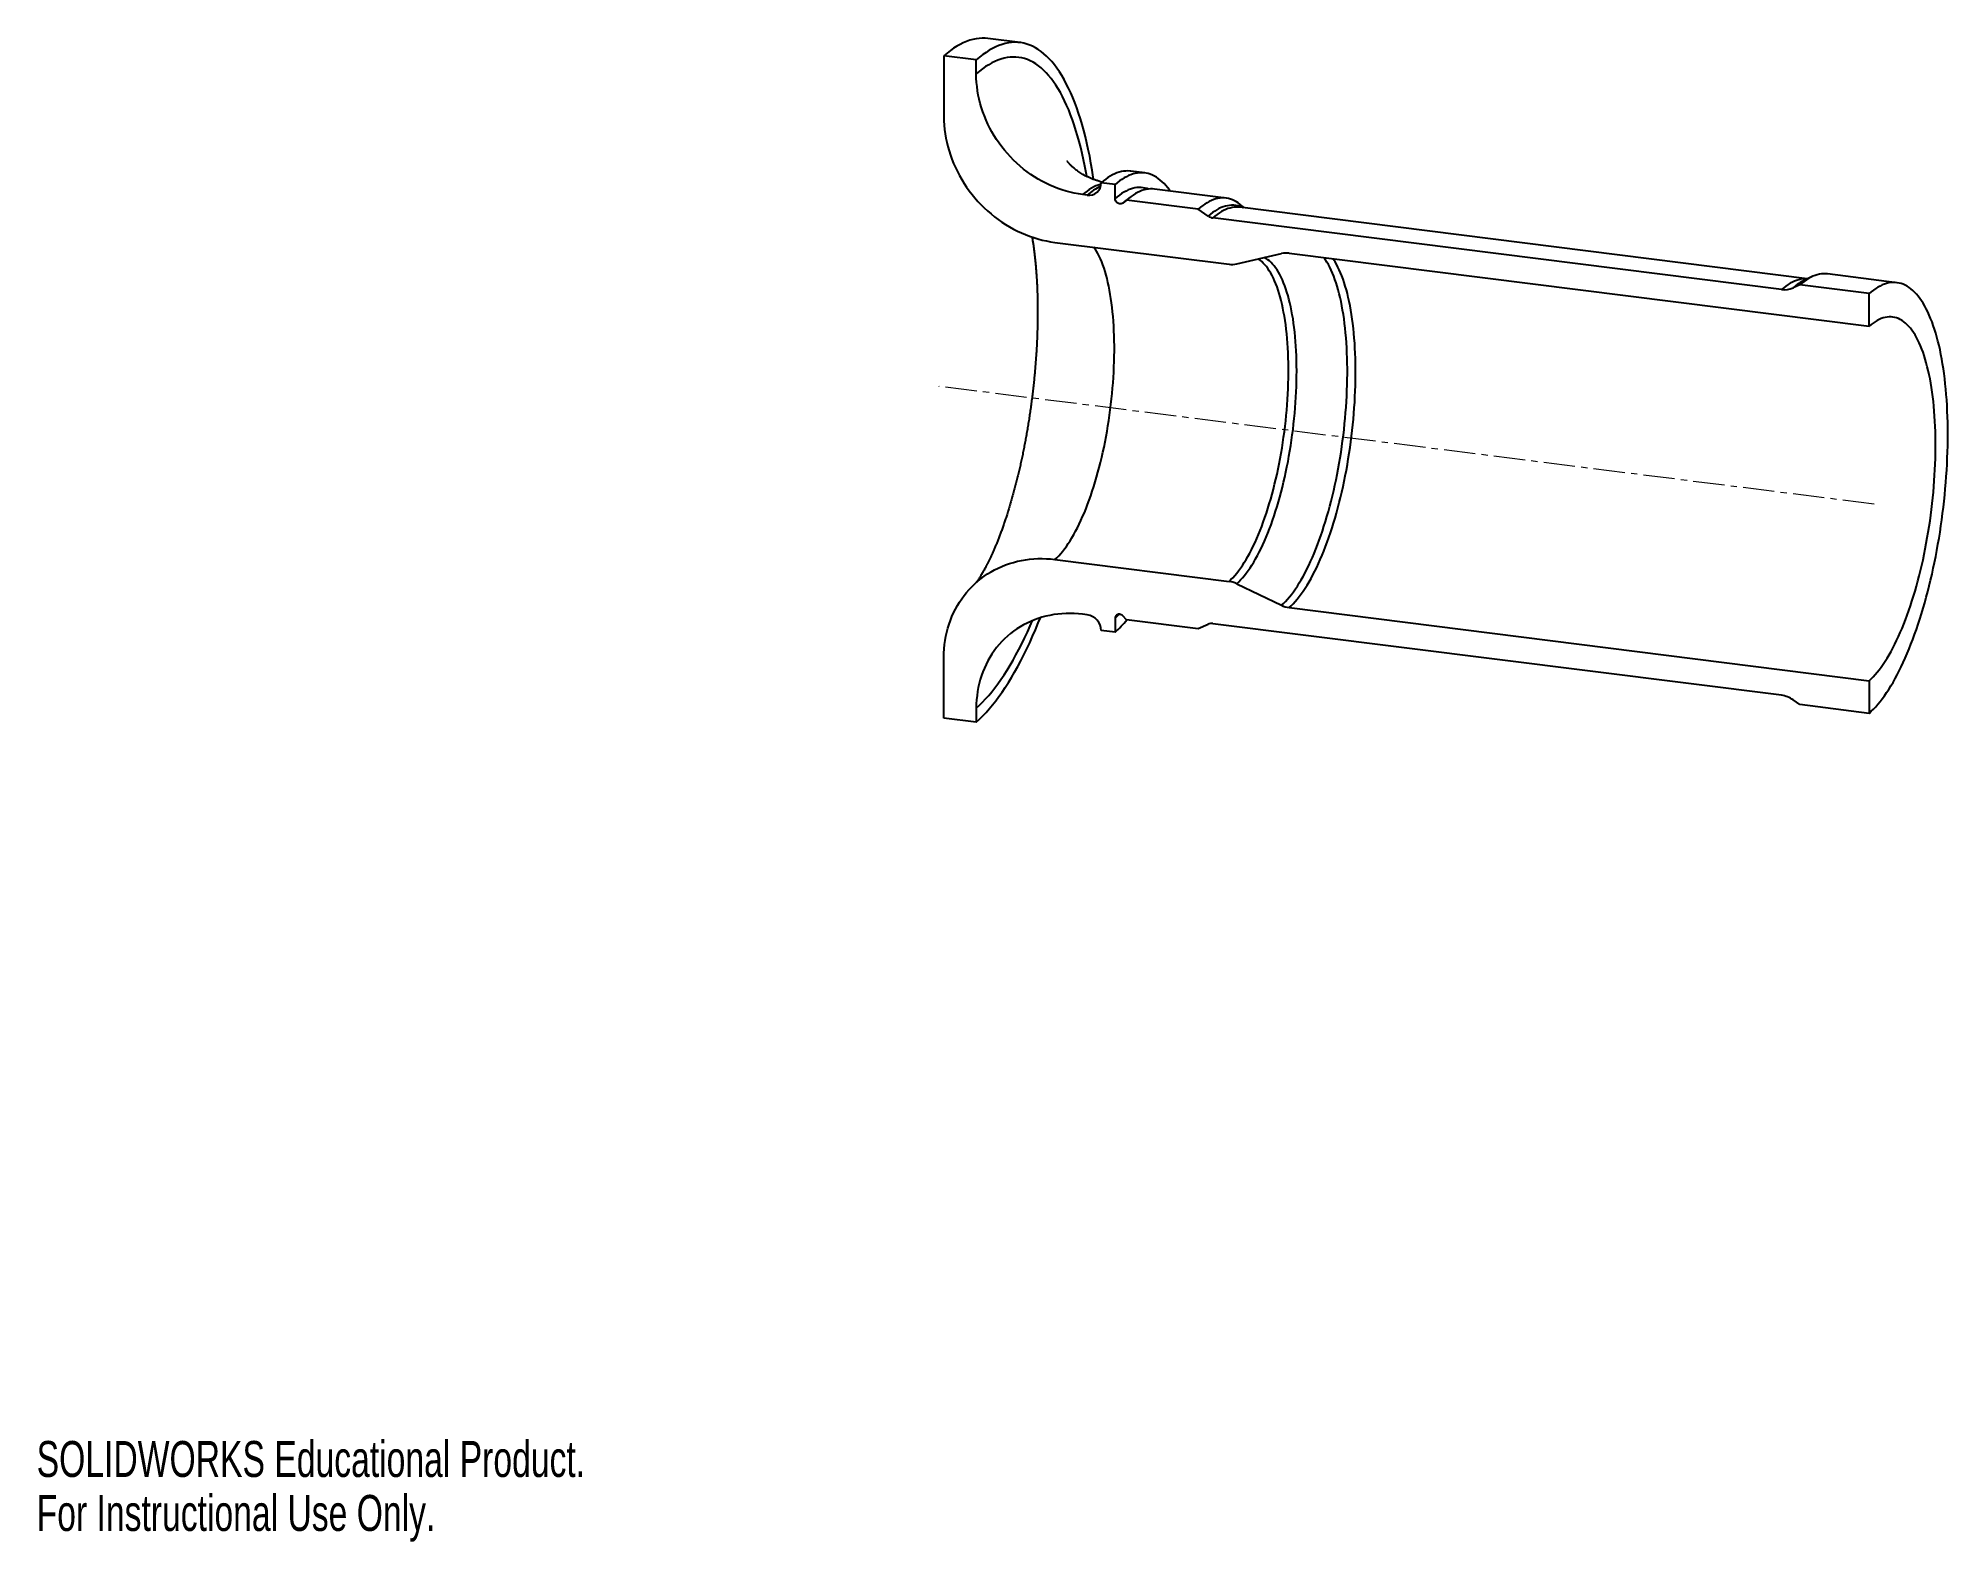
# Model space of a CAD drawing. Header units: millimetres. Extents: x 1 to 773, y 0 to 608.
import ezdxf

# ---------------------------------------------------------------- set-up
doc = ezdxf.new("R2010")
doc.units = ezdxf.units.MM
doc.linetypes.add('CENTERX2', pattern=[20.32, 12.7, -2.54, 2.54, -2.54])
doc.styles.add('SLDTEXTSTYLE0', font='TXT', dxfattribs={"width": 0.7})

msp = doc.modelspace()

# ---------------------------------------------------------------- linework, layer by layer
at = {"color": 7, "linetype": 'Continuous', "lineweight": 25}
for p, q in [((397.72, 606.04), (384.63, 607.69)), ((366.88, 600.68), (366.88, 576.17)), ((379.97, 599.03), (366.88, 600.68)), ((379.97, 593.37), (379.97, 599.03)), ((436.1, 548.59), (430.48, 549.3)), ((436.1, 542.93), (436.1, 548.59)), ((448.1, 553.33), (442.48, 554.03)), ((424.87, 544.35), (423, 544.58)), ((440.77, 542.34), (439.21, 541.13)), ((442.03, 543.39), (440.45, 542.16)), ((469.77, 538.69), (440.77, 542.34)), ((481.02, 543.13), (452.02, 546.79)), ((473.76, 535.86), (469.77, 538.69)), ((705.61, 506.15), (475.63, 535.12)), ((716.03, 510.5), (486.51, 539.42)), ((488.47, 539.17), (486.86, 540.49)), ((411.78, 525.26), (482.18, 516.38)), ((485.31, 516.53), (503.38, 520.71)), ((506.5, 520.86), (741.04, 491.31)), ((717.92, 511.38), (715.14, 510.09)), ((752.29, 508.95), (724.23, 512.49)), ((712.98, 508.05), (710.29, 506.82)), ((741.04, 504.51), (712.98, 508.05)), ((741.04, 491.31), (741.04, 504.51)), ((411.78, 397.03), (482.18, 388.16)), ((485.31, 387.23), (503.38, 378.49)), ((424.87, 374.64), (423, 374.88)), ((436.1, 373.23), (436.1, 367.57)), ((440.77, 372.64), (439.21, 374.24)), ((469.77, 368.98), (440.77, 372.64)), ((473.76, 370.8), (469.77, 368.98)), ((705.61, 342.1), (475.63, 371.07)), ((506.5, 377.56), (741.04, 348.01)), ((436.1, 367.57), (430.48, 368.28)), ((366.88, 332.92), (366.88, 357.44)), ((741.04, 348.01), (741.04, 334.81)), ((712.98, 338.34), (710.29, 340.25)), ((379.97, 331.27), (366.88, 332.92)), ((379.97, 336.93), (379.97, 331.27)), ((741.04, 334.81), (712.98, 338.34))]:
    msp.add_line(p, q, dxfattribs=at)
at = {"color": 8, "linetype": 'Continuous', "lineweight": 25}
msp.add_line((439.85, 541.68), (439.21, 541.13), dxfattribs=at)
at = {"color": 7, "linetype": 'CENTERX2', "lineweight": 18}
msp.add_line((743.03, 419.41), (364.89, 467.05), dxfattribs=at)
at = {"color": 7, "linetype": 'Continuous', "lineweight": 25, "flags": 128}
for points in [[(384.63, 607.69), (383.63, 607.78), (382.39, 607.81), (381.13, 607.74), (379.87, 607.58), (378.6, 607.32), (377.31, 606.96), (376.03, 606.51), (374.73, 605.96), (373.43, 605.31), (372.12, 604.57), (370.82, 603.74), (369.5, 602.81), (368.19, 601.79), (366.88, 600.68)], [(427.43, 550.71), (427.3, 551.58), (426.84, 554.46), (426.35, 557.29), (425.84, 560.05), (425.29, 562.75), (424.7, 565.38), (424.09, 567.94), (423.45, 570.44), (422.78, 572.85), (422.08, 575.2), (421.35, 577.47), (420.59, 579.66), (419.8, 581.78), (418.99, 583.81), (418.15, 585.77), (417.28, 587.64), (416.39, 589.42), (415.47, 591.13), (414.53, 592.74), (413.57, 594.27), (412.58, 595.71), (411.57, 597.06), (410.53, 598.32), (409.48, 599.49), (408.41, 600.56), (407.32, 601.55), (406.2, 602.44), (405.07, 603.23), (403.93, 603.93), (402.76, 604.54), (401.59, 605.05), (400.39, 605.46), (399.18, 605.78), (397.96, 606.01), (396.73, 606.13), (395.49, 606.16), (394.23, 606.09), (392.97, 605.93), (391.69, 605.67), (390.41, 605.31), (389.12, 604.86), (387.83, 604.31), (386.52, 603.66), (385.22, 602.92), (383.91, 602.09), (382.6, 601.16), (381.29, 600.14), (379.97, 599.03)], [(423, 544.58), (421.31, 544.83), (419.62, 545.14), (417.94, 545.52), (416.27, 545.96), (414.61, 546.47), (412.96, 547.05), (411.32, 547.68), (409.7, 548.38), (408.11, 549.14), (406.53, 549.96), (404.99, 550.84), (403.47, 551.77), (401.98, 552.76), (400.52, 553.81), (399.1, 554.9), (397.71, 556.05), (396.36, 557.25), (395.06, 558.49), (393.79, 559.79), (392.57, 561.12), (391.4, 562.49), (390.28, 563.91), (389.21, 565.36), (388.19, 566.85), (387.22, 568.37), (386.31, 569.91), (385.46, 571.49), (384.66, 573.09), (383.92, 574.72), (383.25, 576.36), (382.63, 578.03), (382.08, 579.71), (381.59, 581.4), (381.16, 583.1), (380.8, 584.81), (380.5, 586.52), (380.27, 588.24), (380.1, 589.95), (380, 591.67), (379.97, 593.37)], [(366.88, 576.17), (366.91, 574.43), (367.01, 572.69), (367.17, 570.94), (367.4, 569.19), (367.7, 567.45), (368.06, 565.71), (368.48, 563.97), (368.97, 562.25), (369.52, 560.54), (370.13, 558.84), (370.8, 557.16), (371.54, 555.5), (372.33, 553.86), (373.18, 552.25), (374.09, 550.66), (375.05, 549.1), (376.07, 547.57), (377.14, 546.08), (378.26, 544.62), (379.42, 543.2), (380.64, 541.83), (381.9, 540.49), (383.21, 539.2), (384.56, 537.95), (385.94, 536.75), (387.37, 535.6), (388.83, 534.5), (390.33, 533.46), (391.85, 532.46), (393.41, 531.53), (394.99, 530.65), (396.6, 529.83), (398.23, 529.07), (399.88, 528.37), (401.55, 527.73), (403.23, 527.16), (404.92, 526.65), (406.63, 526.2), (408.34, 525.82), (410.06, 525.51), (411.78, 525.26)], [(442.48, 554.03), (442.19, 554.07), (441.32, 554.12), (440.45, 554.1), (439.56, 554.01), (438.68, 553.85), (437.78, 553.62), (436.88, 553.32), (435.98, 552.95), (435.07, 552.51), (434.15, 552), (433.24, 551.43), (432.32, 550.78), (431.4, 550.07), (430.48, 549.3)], [(458.39, 545.98), (458.07, 546.44), (457.36, 547.38), (456.64, 548.25), (455.9, 549.05), (455.14, 549.79), (454.38, 550.46), (453.6, 551.07), (452.8, 551.6), (451.99, 552.07), (451.18, 552.47), (450.35, 552.79), (449.51, 553.05), (448.66, 553.24), (447.8, 553.36), (446.93, 553.41), (446.06, 553.39), (445.18, 553.3), (444.29, 553.14), (443.39, 552.91), (442.49, 552.61), (441.59, 552.24), (440.68, 551.8), (439.77, 551.3), (438.85, 550.72), (437.93, 550.08), (437.02, 549.37), (436.1, 548.59)], [(439.21, 541.13), (438.93, 540.96), (438.6, 540.84), (438.26, 540.8), (437.9, 540.82), (437.54, 540.91), (437.2, 541.07), (436.89, 541.29), (436.62, 541.56), (436.4, 541.87), (436.23, 542.21), (436.13, 542.57), (436.1, 542.93)], [(440.45, 542.16), (440.1, 541.88), (439.85, 541.68)], [(452.02, 546.79), (451.28, 546.85), (450.44, 546.86), (449.58, 546.8), (448.72, 546.66), (447.85, 546.46), (446.98, 546.19), (446.1, 545.85), (445.22, 545.43), (444.34, 544.95), (443.45, 544.4), (442.56, 543.78), (441.67, 543.1), (440.77, 542.34)], [(486.86, 540.49), (486.7, 540.61), (485.94, 541.18), (485.16, 541.68), (484.38, 542.1), (483.58, 542.46), (482.77, 542.75), (481.95, 542.97), (481.12, 543.12), (480.28, 543.2), (479.43, 543.21), (478.58, 543.14), (477.72, 543.01), (476.85, 542.81), (475.98, 542.53), (475.1, 542.19), (474.22, 541.78), (473.33, 541.3), (472.45, 540.75), (471.56, 540.13), (470.66, 539.44), (469.77, 538.69)], [(724.23, 512.49), (723.49, 512.56), (722.64, 512.56), (721.79, 512.5), (720.93, 512.37), (720.06, 512.17), (719.19, 511.89), (718.31, 511.55), (717.43, 511.14), (716.54, 510.66), (715.65, 510.11), (714.76, 509.49), (713.87, 508.8), (712.98, 508.05)], [(741.04, 334.81), (741.93, 335.63), (742.83, 336.51), (743.72, 337.47), (744.6, 338.48), (745.49, 339.56), (746.37, 340.71), (747.25, 341.91), (748.12, 343.18), (748.99, 344.51), (749.85, 345.89), (750.7, 347.34), (751.55, 348.84), (752.39, 350.39), (753.22, 352.01), (754.04, 353.67), (754.85, 355.39), (755.65, 357.15), (756.43, 358.97), (757.21, 360.83), (757.97, 362.74), (758.72, 364.7), (759.45, 366.7), (760.18, 368.74), (760.88, 370.82), (761.57, 372.94), (762.24, 375.09), (762.9, 377.28), (763.54, 379.5), (764.16, 381.76), (764.77, 384.04), (765.35, 386.36), (765.92, 388.7), (766.47, 391.06), (766.99, 393.45), (767.5, 395.85), (767.98, 398.28), (768.45, 400.72), (768.89, 403.18), (769.31, 405.65), (769.71, 408.13), (770.09, 410.62), (770.44, 413.12), (770.77, 415.62), (771.08, 418.12), (771.36, 420.63), (771.62, 423.14), (771.85, 425.64), (772.06, 428.14), (772.25, 430.63), (772.41, 433.11), (772.55, 435.59), (772.66, 438.05), (772.75, 440.49), (772.81, 442.92), (772.85, 445.33), (772.86, 447.72), (772.85, 450.09), (772.81, 452.44), (772.75, 454.76), (772.66, 457.05), (772.55, 459.31), (772.41, 461.54), (772.25, 463.74), (772.06, 465.9), (771.85, 468.03), (771.62, 470.12), (771.36, 472.17), (771.08, 474.17), (770.77, 476.14), (770.44, 478.06), (770.09, 479.93), (769.71, 481.76), (769.31, 483.54), (768.89, 485.27), (768.45, 486.94), (767.98, 488.57), (767.5, 490.14), (766.99, 491.65), (766.47, 493.11), (765.92, 494.51), (765.35, 495.85), (764.77, 497.13), (764.16, 498.35), (763.54, 499.5), (762.9, 500.6), (762.24, 501.63), (761.57, 502.6), (760.88, 503.5), (760.18, 504.33), (759.45, 505.1), (758.72, 505.8), (757.97, 506.44), (757.21, 507), (756.43, 507.5), (755.65, 507.93), (754.85, 508.29), (754.04, 508.57), (753.22, 508.79), (752.39, 508.94), (751.55, 509.02), (750.7, 509.03), (749.85, 508.97), (748.99, 508.83), (748.12, 508.63), (747.25, 508.36), (746.37, 508.02), (745.49, 507.6), (744.6, 507.12), (743.72, 506.57), (742.83, 505.95), (741.93, 505.27), (741.04, 504.51)], [(741.04, 348.01), (741.86, 348.76), (742.68, 349.59), (743.5, 350.47), (744.31, 351.42), (745.12, 352.44), (745.93, 353.52), (746.74, 354.66), (747.53, 355.85), (748.33, 357.11), (749.11, 358.43), (749.89, 359.8), (750.66, 361.23), (751.42, 362.72), (752.17, 364.26), (752.91, 365.84), (753.64, 367.48), (754.36, 369.17), (755.06, 370.9), (755.76, 372.68), (756.44, 374.51), (757.1, 376.37), (757.75, 378.28), (758.38, 380.22), (759, 382.2), (759.6, 384.22), (760.19, 386.27), (760.75, 388.35), (761.3, 390.45), (761.83, 392.59), (762.34, 394.75), (762.83, 396.93), (763.3, 399.14), (763.75, 401.36), (764.17, 403.61), (764.58, 405.86), (764.96, 408.13), (765.33, 410.41), (765.67, 412.7), (765.98, 414.99), (766.28, 417.29), (766.55, 419.6), (766.79, 421.9), (767.01, 424.2), (767.21, 426.49), (767.39, 428.78), (767.53, 431.06), (767.66, 433.33), (767.76, 435.59), (767.83, 437.83), (767.88, 440.06), (767.91, 442.26), (767.91, 444.45), (767.88, 446.61), (767.83, 448.75), (767.76, 450.86), (767.66, 452.94), (767.53, 454.99), (767.39, 457.01), (767.21, 458.99), (767.01, 460.94), (766.79, 462.84), (766.55, 464.71), (766.28, 466.54), (765.98, 468.32), (765.67, 470.05), (765.33, 471.74), (764.96, 473.39), (764.58, 474.98), (764.17, 476.52), (763.75, 478), (763.3, 479.44), (762.83, 480.81), (762.34, 482.13), (761.83, 483.4), (761.3, 484.6), (760.75, 485.74), (760.19, 486.82), (759.6, 487.84), (759, 488.8), (758.38, 489.69), (757.75, 490.51), (757.1, 491.27), (756.44, 491.97), (755.76, 492.59), (755.06, 493.15), (754.36, 493.64), (753.64, 494.06), (752.91, 494.41), (752.17, 494.69), (751.42, 494.91), (750.66, 495.05), (749.89, 495.12), (749.11, 495.12), (748.33, 495.06), (747.53, 494.92), (746.74, 494.71), (745.93, 494.43), (745.12, 494.08), (744.31, 493.67), (743.5, 493.18), (742.68, 492.63), (741.86, 492), (741.04, 491.31)], [(366.88, 357.44), (366.91, 359.16), (367.01, 360.88), (367.17, 362.59), (367.4, 364.28), (367.7, 365.95), (368.06, 367.6), (368.48, 369.22), (368.97, 370.83), (369.52, 372.4), (370.13, 373.94), (370.8, 375.45), (371.54, 376.93), (372.33, 378.37), (373.18, 379.77), (374.09, 381.13), (375.05, 382.44), (376.07, 383.71), (377.14, 384.94), (378.26, 386.11), (379.42, 387.24), (380.64, 388.31), (381.9, 389.33), (383.21, 390.29), (384.56, 391.2), (385.94, 392.05), (387.37, 392.84), (388.83, 393.57), (390.33, 394.24), (391.85, 394.84), (393.41, 395.39), (394.99, 395.87), (396.6, 396.28), (398.23, 396.63), (399.88, 396.91), (401.55, 397.13), (403.23, 397.28), (404.92, 397.37), (406.63, 397.38), (408.34, 397.33), (410.06, 397.22), (411.78, 397.03)], [(423, 374.88), (421.31, 375.06), (419.62, 375.17), (417.94, 375.21), (416.27, 375.19), (414.61, 375.1), (412.96, 374.94), (411.32, 374.72), (409.7, 374.43), (408.11, 374.07), (406.53, 373.65), (404.99, 373.16), (403.47, 372.61), (401.98, 372), (400.52, 371.32), (399.1, 370.58), (397.71, 369.78), (396.36, 368.92), (395.06, 368.01), (393.79, 367.03), (392.57, 366.01), (391.4, 364.93), (390.28, 363.8), (389.21, 362.62), (388.19, 361.39), (387.22, 360.11), (386.31, 358.79), (385.46, 357.43), (384.66, 356.03), (383.92, 354.59), (383.25, 353.11), (382.63, 351.6), (382.08, 350.07), (381.59, 348.5), (381.16, 346.9), (380.8, 345.29), (380.5, 343.65), (380.27, 341.99), (380.1, 340.32), (380, 338.63), (379.97, 336.93)], [(379.97, 331.27), (381.29, 332.48), (382.6, 333.77), (383.91, 335.16), (385.22, 336.63), (386.52, 338.2), (387.83, 339.85), (389.12, 341.58), (390.41, 343.4), (391.69, 345.31), (392.97, 347.29), (394.23, 349.36), (395.49, 351.51), (396.73, 353.73), (397.96, 356.03), (399.18, 358.41), (400.39, 360.86), (401.59, 363.38), (402.76, 365.97), (403.93, 368.62), (405.07, 371.35), (405.94, 373.47)], [(439.21, 374.24), (438.93, 374.49), (438.6, 374.69), (438.26, 374.82), (437.9, 374.88), (437.54, 374.88), (437.2, 374.81), (436.89, 374.67), (436.62, 374.47), (436.4, 374.22), (436.23, 373.92), (436.13, 373.58), (436.1, 373.23)]]:
    msp.add_lwpolyline(points, dxfattribs=at)
at = {"color": 8, "linetype": 'Continuous', "lineweight": 25, "flags": 128}
for points in [[(424.66, 551.9), (424.39, 553.4), (423.9, 556.04), (423.37, 558.63), (422.81, 561.15), (422.23, 563.6), (421.61, 565.99), (420.97, 568.3), (420.3, 570.55), (419.6, 572.72), (418.87, 574.83), (418.12, 576.85), (417.34, 578.8), (416.53, 580.67), (415.7, 582.46), (414.85, 584.17), (413.97, 585.8), (413.07, 587.35), (412.15, 588.81), (411.2, 590.19), (410.23, 591.49), (409.24, 592.69), (408.23, 593.81), (407.21, 594.84), (406.16, 595.78), (405.1, 596.64), (404.01, 597.4), (402.92, 598.07), (401.8, 598.65), (400.67, 599.14), (399.53, 599.54), (398.37, 599.84), (397.2, 600.05), (396.02, 600.17), (394.83, 600.2), (393.63, 600.14), (392.42, 599.98), (391.2, 599.73), (389.97, 599.39), (388.73, 598.95), (387.49, 598.43), (386.25, 597.81), (385, 597.1), (383.74, 596.31), (382.49, 595.42), (381.23, 594.44), (379.97, 593.37)], [(430.46, 548.8), (430.08, 548.7), (429.21, 548.43), (428.33, 548.08), (427.45, 547.67), (426.56, 547.19), (425.68, 546.64), (424.79, 546.02), (423.89, 545.34), (423, 544.58)], [(449.65, 546.8), (449.09, 546.99), (448.27, 547.21), (447.44, 547.36), (446.61, 547.44), (445.76, 547.45), (444.91, 547.39), (444.04, 547.25), (443.18, 547.05), (442.3, 546.78), (441.43, 546.43), (440.54, 546.02), (439.66, 545.54), (438.77, 544.99), (437.88, 544.37), (436.99, 543.69), (436.1, 542.93)], [(487.84, 539.25), (487.3, 539.49), (486.51, 539.78), (485.71, 540), (484.9, 540.16), (484.07, 540.24), (483.24, 540.26), (482.41, 540.2), (481.56, 540.08), (480.71, 539.89), (479.86, 539.62), (478.99, 539.29), (478.13, 538.89), (477.26, 538.42), (476.39, 537.88), (475.51, 537.28), (474.64, 536.6), (473.76, 535.86)], [(486.51, 539.42), (485.97, 539.47), (485.14, 539.49), (484.3, 539.44), (483.45, 539.32), (482.6, 539.14), (481.74, 538.88), (480.88, 538.55), (480.01, 538.15), (479.14, 537.68), (478.27, 537.14), (477.39, 536.54), (476.51, 535.86), (475.63, 535.12)], [(482.18, 388.16), (482.96, 388.88), (483.74, 389.67), (484.51, 390.52), (485.29, 391.44), (486.06, 392.42), (486.83, 393.46), (487.59, 394.57), (488.34, 395.74), (489.09, 396.96), (489.83, 398.24), (490.57, 399.58), (491.29, 400.98), (492.01, 402.43), (492.71, 403.93), (493.41, 405.48), (494.09, 407.08), (494.76, 408.73), (495.42, 410.42), (496.06, 412.16), (496.69, 413.94), (497.3, 415.76), (497.9, 417.62), (498.48, 419.52), (499.04, 421.45), (499.59, 423.41), (500.12, 425.4), (500.63, 427.42), (501.12, 429.47), (501.59, 431.54), (502.04, 433.63), (502.46, 435.74), (502.87, 437.87), (503.26, 440.01), (503.62, 442.17), (503.96, 444.34), (504.28, 446.51), (504.58, 448.69), (504.85, 450.88), (505.1, 453.06), (505.32, 455.25), (505.52, 457.43), (505.69, 459.61), (505.84, 461.78), (505.97, 463.94), (506.07, 466.09), (506.15, 468.22), (506.2, 470.34), (506.22, 472.44), (506.22, 474.51), (506.2, 476.57), (506.15, 478.59), (506.07, 480.59), (505.97, 482.56), (505.84, 484.5), (505.69, 486.41), (505.52, 488.27), (505.32, 490.11), (505.1, 491.9), (504.85, 493.65), (504.58, 495.35), (504.28, 497.01), (503.96, 498.63), (503.62, 500.19), (503.26, 501.71), (502.87, 503.17), (502.46, 504.58), (502.04, 505.94), (501.59, 507.24), (501.12, 508.48), (500.63, 509.66), (500.12, 510.78), (499.59, 511.85), (499.04, 512.84), (498.48, 513.78), (497.9, 514.65), (497.3, 515.45), (496.69, 516.19), (496.06, 516.86), (495.42, 517.47), (494.76, 518), (494.09, 518.47), (493.98, 518.54)], [(485.31, 387.23), (486.09, 387.95), (486.86, 388.73), (487.64, 389.58), (488.41, 390.49), (489.18, 391.47), (489.94, 392.51), (490.7, 393.61), (491.46, 394.76), (492.21, 395.98), (492.95, 397.26), (493.68, 398.59), (494.41, 399.98), (495.12, 401.42), (495.83, 402.91), (496.52, 404.45), (497.21, 406.04), (497.88, 407.68), (498.54, 409.36), (499.18, 411.09), (499.81, 412.85), (500.43, 414.66), (501.03, 416.51), (501.61, 418.39), (502.18, 420.31), (502.73, 422.26), (503.26, 424.24), (503.77, 426.25), (504.26, 428.29), (504.74, 430.35), (505.19, 432.43), (505.63, 434.53), (506.04, 436.65), (506.43, 438.78), (506.8, 440.93), (507.15, 443.09), (507.48, 445.26), (507.78, 447.44), (508.06, 449.62), (508.32, 451.8), (508.55, 453.98), (508.76, 456.16), (508.95, 458.34), (509.11, 460.51), (509.24, 462.67), (509.36, 464.82), (509.44, 466.96), (509.5, 469.08), (509.54, 471.18), (509.55, 473.26), (509.54, 475.32), (509.5, 477.36), (509.44, 479.37), (509.36, 481.35), (509.24, 483.31), (509.11, 485.23), (508.95, 487.11), (508.76, 488.96), (508.55, 490.77), (508.32, 492.55), (508.06, 494.28), (507.78, 495.96), (507.48, 497.6), (507.15, 499.2), (506.8, 500.74), (506.43, 502.24), (506.04, 503.68), (505.63, 505.07), (505.19, 506.41), (504.74, 507.69), (504.26, 508.91), (503.77, 510.07), (503.26, 511.18), (502.73, 512.22), (502.18, 513.2), (501.61, 514.12), (501.03, 514.97), (500.43, 515.76), (499.81, 516.48), (499.18, 517.14), (498.54, 517.73), (497.88, 518.25), (497.21, 518.71), (496.52, 519.09), (496.47, 519.12)], [(503.38, 378.49), (504.19, 379.24), (505, 380.06), (505.81, 380.94), (506.62, 381.88), (507.43, 382.89), (508.23, 383.96), (509.03, 385.09), (509.82, 386.28), (510.61, 387.53), (511.38, 388.84), (512.16, 390.2), (512.92, 391.62), (513.68, 393.09), (514.42, 394.62), (515.16, 396.19), (515.88, 397.82), (516.59, 399.49), (517.29, 401.22), (517.98, 402.98), (518.65, 404.79), (519.31, 406.64), (519.96, 408.53), (520.59, 410.46), (521.2, 412.43), (521.8, 414.43), (522.38, 416.46), (522.94, 418.53), (523.48, 420.62), (524.01, 422.74), (524.51, 424.88), (525, 427.05), (525.46, 429.24), (525.91, 431.45), (526.33, 433.67), (526.74, 435.91), (527.12, 438.16), (527.48, 440.42), (527.81, 442.7), (528.13, 444.97), (528.42, 447.25), (528.69, 449.54), (528.93, 451.82), (529.15, 454.11), (529.35, 456.38), (529.52, 458.65), (529.67, 460.92), (529.79, 463.17), (529.89, 465.41), (529.97, 467.64), (530.02, 469.84), (530.04, 472.03), (530.04, 474.2), (530.02, 476.35), (529.97, 478.47), (529.89, 480.56), (529.79, 482.63), (529.67, 484.66), (529.52, 486.67), (529.35, 488.63), (529.15, 490.57), (528.93, 492.46), (528.69, 494.31), (528.42, 496.12), (528.13, 497.89), (527.81, 499.62), (527.48, 501.29), (527.12, 502.92), (526.74, 504.5), (526.33, 506.03), (525.91, 507.51), (525.46, 508.93), (525, 510.29), (524.51, 511.6), (524.01, 512.86), (523.48, 514.05), (522.94, 515.19), (522.38, 516.26), (521.8, 517.27), (521.2, 518.22), (520.6, 519.09)], [(506.5, 377.56), (507.32, 378.31), (508.14, 379.13), (508.96, 380.02), (509.77, 380.97), (510.59, 381.99), (511.39, 383.07), (512.2, 384.2), (513, 385.4), (513.79, 386.66), (514.57, 387.98), (515.35, 389.35), (516.12, 390.78), (516.88, 392.27), (517.63, 393.8), (518.37, 395.39), (519.1, 397.03), (519.82, 398.72), (520.53, 400.45), (521.22, 402.23), (521.9, 404.06), (522.56, 405.92), (523.21, 407.83), (523.84, 409.77), (524.46, 411.75), (525.06, 413.77), (525.65, 415.81), (526.21, 417.89), (526.76, 420), (527.29, 422.14), (527.8, 424.3), (528.29, 426.48), (528.76, 428.69), (529.21, 430.91), (529.64, 433.15), (530.04, 435.41), (530.43, 437.68), (530.79, 439.96), (531.13, 442.25), (531.44, 444.54), (531.74, 446.84), (532.01, 449.14), (532.25, 451.45), (532.48, 453.75), (532.67, 456.04), (532.85, 458.33), (533, 460.61), (533.12, 462.88), (533.22, 465.14), (533.3, 467.38), (533.35, 469.61), (533.37, 471.81), (533.37, 474), (533.35, 476.16), (533.3, 478.3), (533.22, 480.41), (533.12, 482.49), (533, 484.54), (532.85, 486.56), (532.67, 488.54), (532.48, 490.48), (532.25, 492.39), (532.01, 494.26), (531.74, 496.09), (531.44, 497.87), (531.13, 499.6), (530.79, 501.29), (530.43, 502.94), (530.04, 504.53), (529.64, 506.07), (529.21, 507.55), (528.76, 508.99), (528.29, 510.36), (527.8, 511.68), (527.29, 512.95), (526.76, 514.15), (526.21, 515.29), (525.65, 516.37), (525.06, 517.39), (524.46, 518.35), (524.28, 518.62)], [(716.01, 510.49), (715.95, 510.49), (715.12, 510.52), (714.28, 510.47), (713.43, 510.35), (712.58, 510.16), (711.72, 509.9), (710.86, 509.57), (709.99, 509.17), (709.12, 508.71), (708.24, 508.17), (707.37, 507.56), (706.49, 506.89), (705.61, 506.15)], [(379.97, 336.93), (381.23, 338.08), (382.49, 339.32), (383.74, 340.65), (385, 342.06), (386.25, 343.56), (387.49, 345.14), (388.73, 346.8), (389.97, 348.55), (391.2, 350.37), (392.42, 352.27), (393.63, 354.25), (394.83, 356.31), (396.02, 358.44), (397.2, 360.64), (398.37, 362.92), (399.53, 365.26), (400.67, 367.68), (401.8, 370.16), (402.75, 372.33)], [(436.1, 373.23), (436.99, 374.05), (437.84, 374.89)]]:
    msp.add_lwpolyline(points, dxfattribs=at)
at = {"color": 1, "linetype": 'Continuous', "lineweight": 25, "flags": 128}
msp.add_lwpolyline([(411.78, 397.03), (412.55, 397.75), (413.33, 398.54), (414.11, 399.39), (414.88, 400.31), (415.65, 401.29), (416.42, 402.33), (417.18, 403.44), (417.94, 404.61), (418.68, 405.83), (419.43, 407.11), (420.16, 408.45), (420.89, 409.85), (421.6, 411.3), (422.31, 412.8), (423, 414.35), (423.68, 415.95), (424.35, 417.6), (425.01, 419.29), (425.65, 421.03), (426.28, 422.81), (426.9, 424.63), (427.49, 426.49), (428.07, 428.39), (428.64, 430.32), (429.18, 432.28), (429.71, 434.27), (430.22, 436.29), (430.71, 438.34), (431.18, 440.41), (431.63, 442.5), (432.06, 444.61), (432.47, 446.74), (432.85, 448.88), (433.21, 451.04), (433.56, 453.21), (433.87, 455.38), (434.17, 457.56), (434.44, 459.75), (434.69, 461.94), (434.91, 464.12), (435.11, 466.3), (435.29, 468.48), (435.44, 470.65), (435.56, 472.81), (435.66, 474.96), (435.74, 477.09), (435.79, 479.21), (435.81, 481.31), (435.81, 483.38), (435.79, 485.44), (435.74, 487.46), (435.66, 489.46), (435.56, 491.43), (435.44, 493.37), (435.29, 495.28), (435.11, 497.14), (434.91, 498.98), (434.69, 500.77), (434.44, 502.52), (434.17, 504.22), (433.87, 505.88), (433.56, 507.5), (433.21, 509.06), (432.85, 510.58), (432.47, 512.04), (432.06, 513.45), (431.63, 514.81), (431.18, 516.11), (430.71, 517.35), (430.22, 518.53), (429.71, 519.65), (429.18, 520.72), (428.64, 521.71), (428.07, 522.65), (427.68, 523.25)], dxfattribs=at)
at = {"color": 7, "linetype": 'Continuous', "lineweight": 25}
for centre, radius, start, end in [((425.6, 549.18), 4.89, 261.49004, 1.3292), ((476.18, 539.24), 4.15, 234.36941, 262.41795), ((505.36, 512.02), 8.92, 82.60886, 102.82302), ((483.33, 525.23), 8.92, 262.60886, 282.82302), ((706.77, 514.72), 8.64, 262.33743, 294.06), ((480.89, 378.15), 10.1, 64.02973, 82.6334), ((507.8, 387.57), 10.1, 244.02973, 262.6334), ((423.94, 368.16), 6.54, 0.99326, 81.82599), ((409.23, 397.45), 40.18, 311.95786, 321.85269), ((475.17, 367.65), 3.46, 82.33743, 114.06), ((704.24, 331.81), 10.38, 54.36941, 82.41795)]:
    msp.add_arc(centre, radius, start, end, dxfattribs=at)
at = {"color": 8, "linetype": 'Continuous', "lineweight": 25}
for centre, radius, start, end in [((438.49, 529.41), 20.21, 113.90054, 132.36251), ((723.9, 491.86), 20.23, 115.66541, 132.27601)]:
    msp.add_arc(centre, radius, start, end, dxfattribs=at)
at = {"color": 7, "linetype": 'Continuous', "lineweight": 25}
for points, knots in [([(430.89, 549.64), (430.52, 549.73), (429.72, 549.93), (428.53, 550.3), (427.31, 550.73), (426.16, 551.19), (425.07, 551.68), (424.06, 552.19), (423.12, 552.7), (422.25, 553.22), (421.46, 553.74), (420.74, 554.25), (420.1, 554.74), (419.52, 555.21), (419, 555.65), (418.55, 556.07), (418.15, 556.46), (417.81, 556.81), (417.52, 557.13), (417.29, 557.4), (417.09, 557.64), (416.95, 557.83), (416.84, 557.97), (416.78, 558.06), (416.75, 558.11), (416.75, 558.1), (416.75, 558.1)], [0, 0, 0, 0, 0.041839, 0.091741, 0.141019, 0.189566, 0.237304, 0.284181, 0.33017, 0.375273, 0.419511, 0.462926, 0.505573, 0.547517, 0.588831, 0.629595, 0.669886, 0.709786, 0.749373, 0.788727, 0.827921, 0.867027, 0.906113, 0.945233, 0.984439, 1, 1, 1, 1]), ([(402.51, 527.41), (402.53, 527.33), (402.62, 526.82), (402.78, 525.83), (403, 524.44), (403.21, 522.99), (403.4, 521.48), (403.59, 519.92), (403.77, 518.3), (403.94, 516.63), (404.09, 514.91), (404.23, 513.14), (404.36, 511.32), (404.47, 509.46), (404.56, 507.56), (404.64, 505.61), (404.71, 503.63), (404.75, 501.6), (404.78, 499.55), (404.79, 497.46), (404.78, 495.34), (404.76, 493.19), (404.71, 491.01), (404.65, 488.81), (404.56, 486.59), (404.46, 484.34), (404.34, 482.08), (404.2, 479.8), (404.04, 477.51), (403.86, 475.2), (403.66, 472.89), (403.44, 470.56), (403.21, 468.24), (402.95, 465.9), (402.67, 463.57), (402.38, 461.24), (402.07, 458.91), (401.74, 456.59), (401.39, 454.27), (401.03, 451.96), (400.65, 449.67), (400.25, 447.38), (399.84, 445.12), (399.41, 442.87), (398.97, 440.64), (398.51, 438.43), (398.04, 436.25), (397.55, 434.09), (397.06, 431.96), (396.55, 429.86), (396.03, 427.8), (395.5, 425.76), (394.96, 423.76), (394.41, 421.81), (393.85, 419.89), (393.29, 418.01), (392.72, 416.17), (392.15, 414.38), (391.57, 412.64), (390.99, 410.95), (390.41, 409.3), (389.83, 407.71), (389.25, 406.17), (388.67, 404.69), (388.09, 403.26), (387.52, 401.89), (386.96, 400.58), (386.41, 399.33), (385.86, 398.14), (385.33, 397.01), (384.81, 395.95), (384.3, 394.95), (383.81, 394.01), (383.34, 393.13), (382.89, 392.32), (382.46, 391.58), (382.05, 390.89), (381.67, 390.27), (381.31, 389.72), (380.99, 389.22), (380.69, 388.79), (380.42, 388.42), (380.19, 388.11), (379.99, 387.85), (379.83, 387.65), (379.71, 387.5), (379.66, 387.45), (379.64, 387.42)], [0, 0, 0, 0, 0.002154, 0.013413, 0.024779, 0.036248, 0.047816, 0.059478, 0.07123, 0.083069, 0.09499, 0.106988, 0.119061, 0.131203, 0.143411, 0.155682, 0.16801, 0.180393, 0.192828, 0.20531, 0.217836, 0.230403, 0.243009, 0.255649, 0.268321, 0.281022, 0.293749, 0.3065, 0.319272, 0.332061, 0.344866, 0.357685, 0.370514, 0.383351, 0.396193, 0.409039, 0.421886, 0.43473, 0.44757, 0.460402, 0.473225, 0.486036, 0.498832, 0.511611, 0.524371, 0.537108, 0.54982, 0.562505, 0.575158, 0.587779, 0.600363, 0.612907, 0.625409, 0.637864, 0.650271, 0.662624, 0.674922, 0.687159, 0.699333, 0.711439, 0.723474, 0.735434, 0.747314, 0.75911, 0.770819, 0.782436, 0.793957, 0.805379, 0.816696, 0.827907, 0.839006, 0.849991, 0.860859, 0.871608, 0.882234, 0.892738, 0.903118, 0.913373, 0.923505, 0.933516, 0.943406, 0.953181, 0.962844, 0.972402, 0.98186, 0.991228, 1, 1, 1, 1]), ([(392.55, 365.98), (392.55, 365.98), (392.55, 365.98), (392.57, 366), (392.57, 366.01)], [0, 0, 0, 0, 0.649328, 1, 1, 1, 1])]:
    msp.add_open_spline(points, degree=3, knots=knots, dxfattribs=at)

# ---------------------------------------------------------------- texts
at = {"color": 7, "linetype": 'Continuous', "char_height": 14.5493, "attachment_point": 1, "style": 'SLDTEXTSTYLE0'}
for s, insert in [('SOLIDWORKS Educational Product.', (0, 40.58)), ('For Instructional Use Only.', (0, 18.76))]:
    msp.add_mtext(s, dxfattribs=dict(at, insert=insert))

doc.saveas('drawing.dxf')
